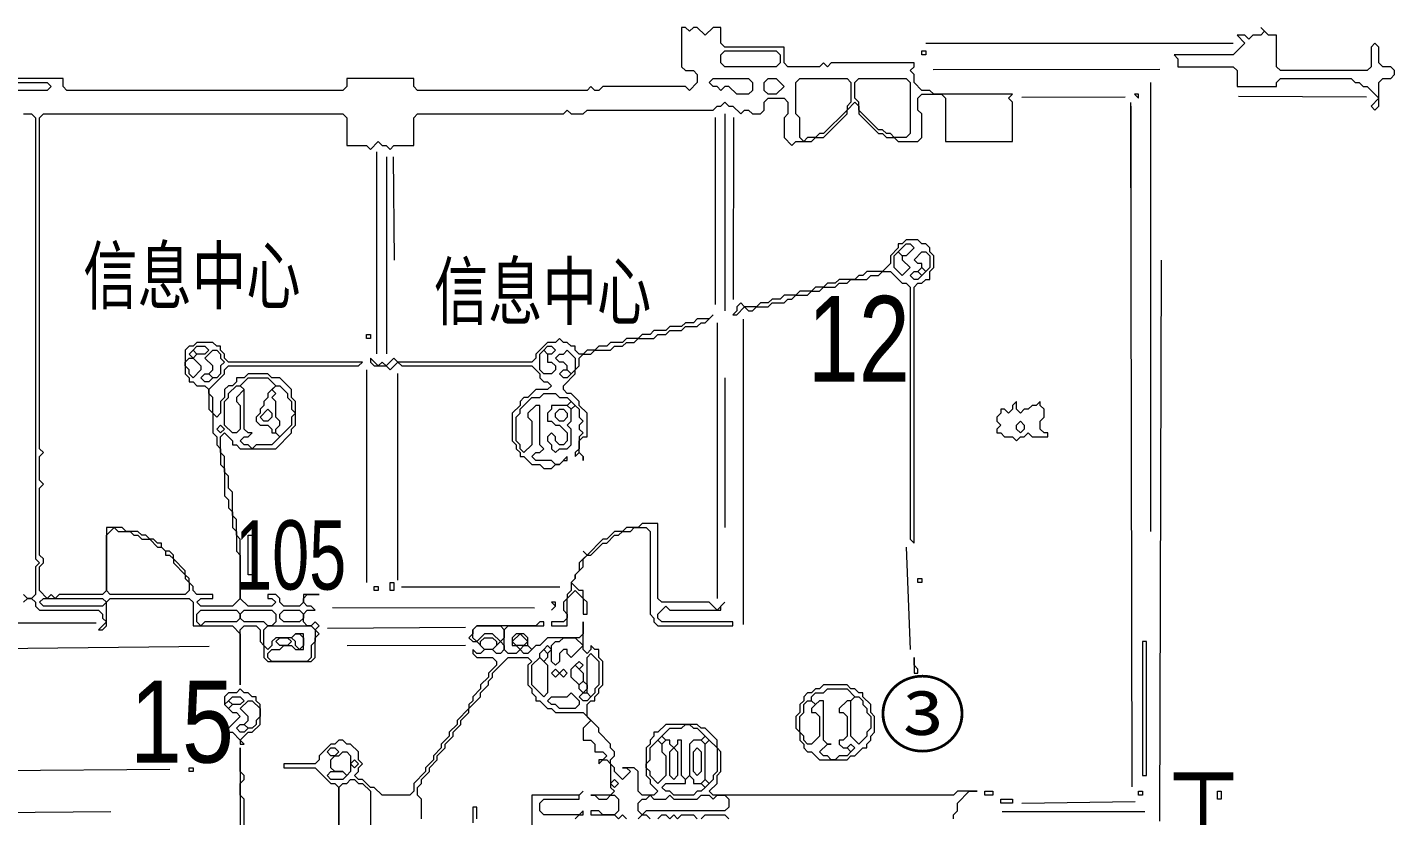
# Model space of a CAD drawing. Extents: x 10 to 1971, y 11 to 1392.
# Drawn here: x 1306.9 to 1654, y 807.8 to 1008 of the extents above; entities that cross this region are included whole.
import ezdxf

# ---------------------------------------------------------------- set-up
doc = ezdxf.new("R2010")
doc.units = 0
for name, color, linetype, lineweight in [('OCR_TEXT', 6, 'Continuous', 0), ('TEXT_FALLBACK_OUTLINE', 2, 'Continuous', 0), ('TRACE_CURVE', 6, 'Continuous', 0), ('TRACE_STRAIGHT', 5, 'Continuous', 0), ('TRACE_TEXT_SYMBOL', 6, 'Continuous', 0)]:
    doc.layers.add(name, color=color, linetype=linetype, lineweight=lineweight)
doc.styles.add('wqy-unicode', font='wqy-unicode.lff')

msp = doc.modelspace()

# ---------------------------------------------------------------- linework, layer by layer
at = {"layer": 'TEXT_FALLBACK_OUTLINE', "color": 2}
for points in [[(1361, 840), (1360, 839), (1358, 839), (1357, 838), (1357, 836), (1359, 834), (1360, 834), (1361, 833), (1358, 830), (1357, 831), (1357, 832), (1357, 830), (1358, 829), (1359, 829), (1361, 827), (1361, 826), (1362, 826), (1361, 827), (1363, 829), (1364, 829), (1366, 831), (1366, 836), (1365, 837), (1365, 838), (1364, 838), (1363, 839), (1362, 839)], [(1357, 836), (1358, 837), (1359, 836), (1358, 835)], [(1358, 837), (1359, 838), (1361, 838), (1362, 837), (1361, 836), (1359, 836)], [(1363, 837), (1364, 837), (1366, 835), (1366, 833), (1365, 832), (1365, 831), (1364, 830), (1363, 830), (1362, 831), (1363, 832), (1363, 833), (1361, 835)], [(1360, 830), (1361, 831), (1362, 831), (1363, 830), (1362, 829), (1361, 829)]]:
    msp.add_lwpolyline(points, close=True, dxfattribs=at)
at = {"layer": 'TRACE_CURVE', "color": 6}
for points in [[(1494, 987), (1494, 989), (1495, 990), (1499, 990), (1500, 989), (1500, 986), (1499, 985), (1499, 980), (1501, 978), (1502, 979), (1506, 979), (1507, 980), (1509, 980), (1515, 986), (1515, 987), (1517, 989), (1518, 988), (1518, 986), (1523, 981), (1524, 981), (1525, 980), (1527, 980), (1528, 979), (1533, 979), (1534, 980), (1534, 986), (1533, 987), (1533, 990), (1534, 991), (1539, 991), (1540, 990), (1540, 979), (1557, 979), (1557, 989), (1556, 990), (1557, 991), (1537, 991), (1536, 992), (1534, 992), (1532, 994), (1532, 996), (1531, 997), (1532, 998), (1532, 999), (1511, 999), (1510, 998), (1509, 999), (1508, 998), (1500, 998), (1499, 999), (1499, 1003), (1484, 1003), (1483, 1004), (1483, 1008), (1481, 1008), (1479, 1006), (1477, 1008), (1476, 1008), (1475, 1007), (1474, 1008), (1473, 1008), (1473, 998), (1474, 997), (1476, 997)], [(1476, 997), (1477, 996), (1477, 994), (1475, 992), (1474, 993), (1453, 993), (1452, 992), (1451, 992), (1450, 993), (1449, 992), (1406, 992), (1405, 993), (1405, 995), (1388, 995), (1388, 993), (1387, 992), (1317, 992), (1316, 993), (1316, 995), (1299, 995)], [(1306, 986), (1308, 986), (1309, 985), (1309, 873), (1310, 872), (1309, 871), (1309, 864), (1308, 863), (1307, 863), (1306, 864)], [(1344, 873), (1344, 874), (1343, 875), (1342, 875), (1341, 876), (1341, 877), (1340, 877), (1339, 878), (1338, 878), (1337, 879), (1336, 879), (1335, 880), (1332, 880), (1331, 881), (1327, 881), (1327, 865), (1326, 864), (1315, 864), (1314, 863), (1313, 864), (1312, 863), (1310, 865), (1310, 871), (1311, 872), (1311, 873), (1310, 874), (1310, 891), (1311, 892), (1310, 893), (1310, 899), (1311, 900), (1310, 901), (1310, 985), (1311, 986), (1387, 986), (1388, 985), (1388, 978), (1393, 978), (1394, 977), (1396, 979), (1397, 978), (1398, 978), (1399, 977), (1400, 978), (1405, 978), (1405, 985), (1406, 986), (1443, 986), (1444, 987), (1445, 986), (1448, 986), (1449, 987), (1481, 987), (1482, 988), (1483, 988), (1484, 989), (1485, 988), (1486, 988), (1488, 986), (1489, 987), (1490, 987), (1491, 986), (1493, 986), (1494, 987)], [(1530, 954), (1529, 953), (1528, 953), (1528, 952), (1526, 950), (1526, 948), (1524, 946), (1520, 946), (1519, 945), (1518, 945), (1517, 944), (1513, 944), (1512, 943), (1510, 943), (1509, 942), (1507, 942), (1506, 941), (1503, 941), (1502, 940), (1499, 940), (1498, 939), (1496, 939), (1495, 938), (1493, 938), (1492, 937), (1489, 937), (1488, 938), (1487, 937), (1487, 936), (1486, 935), (1487, 935), (1489, 937), (1490, 936), (1491, 936), (1492, 937), (1495, 937), (1496, 938), (1499, 938), (1500, 939), (1501, 939), (1502, 940), (1505, 940), (1506, 941), (1508, 941), (1509, 942), (1512, 942), (1513, 943), (1515, 943), (1516, 944), (1520, 944), (1521, 945), (1523, 945), (1524, 946), (1526, 946), (1529, 943), (1530, 943), (1531, 942), (1531, 878), (1532, 877), (1532, 942), (1533, 943), (1534, 943), (1535, 944), (1536, 944)], [(1536, 944), (1536, 946), (1537, 947), (1537, 950), (1536, 951), (1536, 952), (1535, 953), (1534, 953), (1533, 954), (1530, 954)], [(1358, 917), (1357, 916), (1357, 914), (1356, 913), (1356, 910), (1355, 909), (1354, 910), (1354, 914), (1353, 915), (1353, 916), (1357, 920), (1357, 921), (1358, 922), (1391, 922), (1392, 923), (1358, 923), (1357, 924), (1357, 925), (1356, 926), (1356, 927), (1355, 927), (1354, 928), (1350, 928), (1349, 927), (1348, 927), (1347, 926), (1347, 920), (1348, 919), (1348, 918), (1349, 918), (1350, 917), (1352, 917), (1353, 916), (1353, 911), (1354, 910), (1354, 905), (1355, 904), (1355, 902), (1356, 901), (1356, 897), (1357, 896), (1357, 889), (1358, 888), (1358, 886), (1359, 885), (1359, 881), (1360, 880), (1360, 875), (1361, 874), (1361, 863), (1359, 861), (1351, 861), (1350, 862), (1351, 863), (1354, 863), (1354, 864), (1350, 864), (1349, 865), (1349, 866), (1348, 867), (1348, 868), (1347, 869), (1347, 870), (1344, 873)], [(1380, 848), (1380, 853), (1381, 854), (1380, 855), (1381, 856), (1380, 857), (1379, 856), (1378, 856), (1377, 857), (1377, 859), (1378, 860), (1380, 860), (1379, 861), (1378, 861), (1377, 862), (1377, 863), (1378, 864), (1381, 864), (1377, 864), (1377, 862), (1376, 861), (1372, 861), (1371, 862), (1371, 863), (1370, 864), (1368, 864), (1368, 863), (1369, 863), (1370, 862), (1369, 861), (1363, 861), (1361, 863), (1361, 878), (1360, 879), (1360, 883), (1359, 884), (1359, 890), (1358, 891), (1358, 894), (1357, 895), (1357, 899), (1356, 900), (1356, 904), (1357, 905), (1359, 903), (1359, 902), (1360, 902), (1361, 901), (1370, 901), (1374, 905), (1374, 906), (1375, 907), (1375, 913), (1374, 914), (1374, 916), (1371, 919), (1369, 919), (1368, 920), (1363, 920), (1362, 919), (1360, 919), (1360, 918), (1359, 917), (1358, 917)], [(1306, 862), (1307, 863), (1308, 863), (1309, 862), (1309, 861), (1310, 860), (1325, 860), (1326, 859), (1326, 858), (1327, 857), (1325, 855), (1326, 855), (1327, 856), (1327, 862), (1328, 863), (1348, 863), (1349, 862), (1349, 856), (1359, 856), (1361, 854), (1361, 841), (1361, 855), (1362, 856), (1365, 856), (1366, 855), (1366, 852), (1367, 851), (1367, 848), (1368, 847), (1379, 847), (1380, 848)], [(1437, 857), (1436, 856), (1421, 856), (1420, 855), (1420, 854), (1419, 853), (1420, 852), (1421, 852), (1423, 850), (1422, 849), (1421, 849), (1420, 850), (1420, 849), (1421, 848), (1425, 848), (1426, 847), (1426, 846), (1424, 844), (1424, 843), (1422, 841), (1422, 840), (1420, 838), (1420, 837), (1419, 836), (1419, 835), (1416, 832), (1416, 831), (1414, 829), (1414, 828), (1412, 826), (1412, 825), (1410, 823), (1410, 822), (1408, 820), (1408, 819), (1405, 816), (1405, 814), (1404, 813), (1397, 813), (1395, 815), (1394, 815), (1392, 817), (1391, 817), (1390, 818), (1391, 819), (1391, 820), (1392, 821), (1391, 822), (1391, 824), (1389, 826), (1388, 826), (1387, 827), (1386, 827), (1385, 826), (1384, 826), (1381, 823), (1381, 822), (1380, 821), (1372, 821), (1372, 820), (1380, 820), (1384, 816), (1385, 816), (1386, 815)], [(1431, 849), (1429, 849), (1428, 850), (1428, 855), (1429, 856), (1438, 856), (1438, 857), (1437, 857)], [(1478, 830), (1477, 831), (1469, 831), (1467, 829), (1466, 829), (1466, 828), (1465, 827), (1465, 826), (1464, 825), (1464, 818), (1465, 817), (1465, 816), (1467, 814), (1466, 813), (1463, 813), (1462, 814), (1462, 819), (1461, 820), (1458, 820), (1459, 820), (1460, 819), (1458, 817), (1456, 819), (1456, 820), (1455, 821), (1455, 822), (1456, 823), (1456, 824), (1455, 825), (1455, 826), (1452, 829), (1452, 830), (1449, 833), (1449, 836), (1450, 837), (1451, 837), (1451, 838), (1452, 839), (1452, 840), (1453, 841), (1453, 847), (1452, 848), (1452, 850), (1451, 850), (1450, 851), (1450, 850), (1449, 849), (1448, 850), (1448, 857), (1448, 854), (1447, 853), (1439, 853), (1437, 851), (1436, 851), (1435, 850), (1434, 851), (1434, 853), (1433, 854), (1431, 854), (1430, 853), (1430, 851), (1431, 851), (1432, 850), (1431, 849)], [(1407, 807), (1407, 812), (1406, 813), (1406, 815), (1407, 816), (1407, 817), (1409, 819), (1409, 820), (1411, 822), (1411, 823), (1413, 825), (1413, 826), (1415, 828), (1415, 829), (1417, 831), (1417, 832), (1419, 834), (1419, 835), (1422, 838), (1422, 839), (1424, 841), (1424, 842), (1425, 843), (1425, 844), (1429, 848)], [(1429, 848), (1434, 848), (1435, 847), (1434, 846), (1434, 841), (1435, 840), (1435, 839), (1436, 838), (1436, 837), (1437, 837), (1439, 835), (1440, 835), (1441, 834), (1448, 834), (1450, 832), (1448, 830), (1448, 827), (1450, 827), (1451, 826), (1451, 824), (1453, 824), (1454, 823), (1453, 822), (1452, 822), (1452, 821), (1453, 822), (1454, 822), (1455, 821), (1455, 815), (1456, 814), (1455, 813), (1450, 813), (1451, 813), (1452, 812), (1454, 812), (1455, 813), (1456, 813), (1457, 812), (1457, 809), (1456, 808), (1453, 808), (1452, 809), (1450, 809), (1450, 808), (1456, 808), (1457, 807), (1458, 808), (1459, 807)], [(1542, 807), (1542, 808), (1543, 809), (1543, 811), (1546, 814), (1548, 814), (1543, 814), (1542, 813), (1481, 813), (1480, 814), (1482, 816), (1482, 818), (1483, 819), (1483, 824), (1482, 825), (1482, 827), (1479, 830), (1478, 830)], [(1362, 795), (1362, 812), (1361, 813), (1361, 816), (1362, 817), (1362, 818), (1361, 819), (1361, 825), (1361, 780)], [(1386, 815), (1386, 804)], [(1446, 807), (1447, 808), (1448, 808), (1448, 809), (1447, 808), (1438, 808), (1437, 809), (1437, 811), (1438, 812), (1447, 812), (1447, 813), (1448, 814), (1447, 813), (1435, 813), (1435, 804)], [(1421, 807), (1421, 810), (1420, 810), (1420, 806)], [(1462, 807), (1463, 808), (1464, 808), (1465, 807)], [(1467, 807), (1468, 808), (1469, 808), (1470, 807), (1471, 808), (1472, 807), (1473, 808), (1476, 808), (1477, 807)], [(1478, 807), (1479, 808), (1484, 808), (1485, 807)]]:
    msp.add_lwpolyline(points, dxfattribs=at)
for points in [[(1483, 1001), (1484, 1002), (1497, 1002), (1498, 1001), (1498, 999), (1497, 998), (1484, 998), (1483, 999)], [(1302, 993), (1303, 994), (1312, 994), (1313, 993), (1312, 992), (1304, 992), (1303, 991), (1302, 992)], [(1480, 994), (1481, 995), (1490, 995), (1491, 994), (1491, 992), (1490, 991), (1487, 991), (1485, 993), (1484, 993), (1483, 992), (1482, 993), (1481, 993)], [(1494, 994), (1495, 995), (1497, 995), (1499, 993), (1497, 991), (1495, 991), (1494, 992)], [(1502, 994), (1503, 995), (1515, 995), (1516, 994), (1516, 989), (1515, 988), (1515, 987), (1509, 981), (1508, 981), (1507, 980), (1505, 980), (1504, 979), (1503, 980), (1503, 985), (1502, 986)], [(1517, 994), (1518, 995), (1530, 995), (1531, 994), (1531, 981), (1530, 980), (1527, 980), (1526, 981), (1525, 981), (1524, 982), (1523, 982), (1518, 987), (1518, 989), (1517, 990)], [(1527, 950), (1528, 951), (1529, 950), (1529, 949), (1531, 947), (1529, 945), (1527, 947)], [(1530, 953), (1531, 953), (1532, 952), (1530, 950), (1529, 950), (1528, 951)], [(1534, 951), (1535, 951), (1536, 950), (1536, 947), (1535, 946), (1534, 947), (1534, 948), (1533, 948), (1532, 949)], [(1531, 945), (1532, 946), (1533, 946), (1534, 945), (1533, 944), (1532, 944)], [(1533, 946), (1534, 947), (1535, 946), (1534, 945)], [(1349, 926), (1350, 927), (1352, 927), (1353, 926), (1352, 925), (1350, 925)], [(1347, 923), (1348, 924), (1349, 924), (1351, 922), (1351, 921), (1349, 919), (1348, 920), (1348, 921), (1347, 922)], [(1348, 925), (1349, 926), (1350, 925), (1349, 924)], [(1354, 926), (1355, 926), (1356, 925), (1356, 924), (1357, 923), (1356, 922), (1356, 920), (1355, 919), (1354, 919), (1353, 920), (1354, 921), (1354, 922), (1352, 924)], [(1351, 919), (1352, 920), (1353, 920), (1354, 919), (1353, 918), (1352, 918)], [(1360, 917), (1361, 917), (1362, 916), (1360, 914), (1360, 913), (1361, 912), (1361, 906), (1360, 905), (1359, 905), (1357, 907), (1357, 913), (1358, 914), (1358, 915)], [(1363, 919), (1368, 919), (1370, 917), (1368, 915), (1368, 914), (1367, 913), (1367, 912), (1366, 911), (1366, 910), (1365, 909), (1365, 908), (1366, 907), (1368, 907), (1369, 906), (1369, 905), (1370, 905), (1371, 904), (1369, 902), (1365, 902), (1364, 901), (1363, 902), (1362, 902), (1361, 903), (1362, 904), (1363, 904), (1364, 905), (1363, 905), (1362, 906), (1362, 916), (1361, 917)], [(1369, 916), (1370, 917), (1371, 917), (1373, 915), (1373, 914), (1374, 913), (1374, 911), (1375, 910), (1374, 909), (1374, 907), (1371, 904), (1370, 905), (1370, 906), (1371, 907), (1371, 908), (1370, 909), (1370, 913), (1369, 914), (1370, 915)], [(1368, 911), (1369, 910), (1369, 909), (1368, 908), (1367, 908), (1366, 909)], [(1355, 906), (1356, 907), (1357, 906), (1356, 905)], [(1329, 881), (1330, 880), (1333, 880), (1334, 879), (1335, 879), (1336, 878), (1338, 878), (1340, 876), (1341, 876), (1342, 875), (1342, 874), (1343, 874), (1344, 873), (1344, 872), (1347, 869), (1347, 868), (1348, 867), (1348, 865), (1347, 864), (1328, 864), (1327, 865), (1327, 879)], [(1310, 862), (1311, 863), (1326, 863), (1327, 862), (1326, 861), (1311, 861)], [(1350, 859), (1351, 860), (1360, 860), (1361, 859), (1361, 858), (1360, 857), (1352, 857), (1351, 856), (1350, 857)], [(1361, 859), (1362, 860), (1369, 860), (1370, 859), (1370, 857), (1369, 856), (1368, 856), (1367, 857), (1362, 857), (1361, 858)], [(1371, 859), (1372, 860), (1376, 860), (1377, 859), (1377, 858), (1376, 857), (1372, 857), (1371, 858)], [(1367, 855), (1368, 856), (1379, 856), (1380, 855), (1380, 852), (1379, 851), (1379, 848), (1378, 847), (1369, 847), (1368, 848), (1368, 849), (1369, 850), (1371, 850), (1372, 851), (1374, 851), (1375, 850), (1377, 850), (1377, 854), (1375, 854), (1374, 853), (1370, 853), (1369, 852), (1369, 851), (1368, 850), (1367, 851)], [(1374, 853), (1375, 854), (1376, 854), (1377, 853), (1377, 851), (1376, 850), (1375, 851), (1375, 852)], [(1420, 855), (1421, 856), (1427, 856), (1428, 855), (1428, 853), (1427, 852), (1425, 854), (1423, 854), (1421, 852), (1420, 853)], [(1432, 854), (1434, 852), (1433, 851), (1431, 851), (1430, 852)], [(1370, 852), (1371, 853), (1373, 853), (1374, 852), (1373, 851), (1371, 851)], [(1422, 852), (1423, 853), (1425, 853), (1426, 852), (1426, 851), (1425, 850), (1423, 850), (1422, 851)], [(1427, 852), (1428, 851), (1428, 850), (1427, 849), (1426, 849), (1425, 850)], [(1432, 850), (1433, 851), (1434, 851), (1435, 850), (1434, 849), (1433, 849)], [(1438, 850), (1439, 851), (1440, 850), (1439, 849)], [(1442, 852), (1443, 853), (1446, 853), (1448, 851), (1445, 848), (1444, 849), (1444, 850), (1443, 850), (1442, 849), (1442, 847), (1441, 846), (1440, 847), (1440, 851), (1441, 852)], [(1437, 848), (1439, 846), (1439, 839), (1438, 838), (1435, 841), (1435, 846)], [(1437, 849), (1438, 850), (1439, 849), (1439, 848), (1438, 847), (1437, 848)], [(1446, 846), (1447, 847), (1448, 846), (1447, 845)], [(1449, 848), (1450, 849), (1452, 847), (1452, 841), (1451, 840), (1451, 839), (1450, 838), (1449, 839)], [(1440, 844), (1441, 845), (1442, 844), (1441, 843)], [(1442, 844), (1443, 845), (1444, 844), (1443, 843)], [(1445, 845), (1446, 846), (1448, 844), (1448, 842), (1447, 841), (1445, 843)], [(1447, 841), (1448, 842), (1449, 841), (1449, 840), (1448, 839), (1447, 840)], [(1444, 838), (1445, 839), (1447, 837), (1447, 836), (1446, 835), (1442, 835), (1441, 836), (1440, 836), (1439, 837), (1440, 838)], [(1447, 838), (1448, 839), (1449, 839), (1450, 838), (1449, 837), (1448, 837)], [(1473, 830), (1474, 831), (1475, 831), (1476, 830), (1477, 830), (1479, 828), (1478, 827), (1476, 827), (1475, 826), (1475, 818), (1474, 817), (1473, 818), (1473, 827), (1472, 827), (1472, 826), (1471, 825), (1470, 826), (1470, 827), (1469, 827), (1468, 828), (1470, 830)], [(1467, 827), (1468, 826), (1468, 824), (1469, 823), (1469, 818), (1467, 816), (1465, 818), (1465, 819), (1464, 820), (1464, 821), (1465, 822), (1465, 825)], [(1467, 827), (1468, 828), (1469, 827), (1468, 826)], [(1478, 827), (1479, 828), (1480, 827), (1479, 826)], [(1479, 826), (1480, 827), (1482, 825), (1482, 819), (1481, 818), (1481, 817), (1480, 816), (1479, 817)], [(1383, 824), (1384, 825), (1385, 825), (1386, 824), (1385, 823), (1384, 823)], [(1386, 823), (1387, 824), (1388, 824), (1389, 823), (1389, 819), (1388, 818), (1387, 819), (1385, 819), (1384, 820), (1384, 822), (1385, 823)], [(1470, 824), (1471, 825), (1472, 824), (1472, 818), (1471, 817), (1470, 818)], [(1476, 824), (1477, 825), (1478, 824), (1478, 819), (1477, 818), (1476, 819)], [(1389, 821), (1390, 822), (1391, 821), (1390, 820)], [(1383, 818), (1384, 819), (1387, 819), (1388, 818), (1387, 817), (1384, 817)], [(1388, 816), (1389, 817), (1390, 817), (1391, 816), (1392, 816), (1394, 814), (1394, 805), (1393, 804), (1389, 804), (1388, 803), (1387, 803), (1386, 804), (1386, 815), (1387, 816)], [(1455, 816), (1456, 817), (1457, 816), (1456, 815)], [(1474, 817), (1475, 818), (1476, 817), (1476, 816), (1478, 816), (1479, 815), (1478, 814), (1477, 814), (1476, 813), (1471, 813), (1470, 814), (1469, 814), (1468, 815), (1469, 816), (1474, 816)], [(1478, 816), (1479, 817), (1480, 816), (1479, 815)], [(1464, 812), (1465, 813), (1466, 812), (1469, 812), (1470, 813), (1471, 812), (1477, 812), (1478, 813), (1480, 813), (1481, 812), (1482, 813), (1484, 813), (1485, 812), (1485, 810), (1484, 809), (1464, 809), (1463, 808), (1462, 809), (1462, 811), (1463, 812)]]:
    msp.add_lwpolyline(points, close=True, dxfattribs=at)
at = {"layer": 'TRACE_STRAIGHT', "color": 5}
for p, q in [((1535, 1004), (1613, 1004)), ((1536.88, 997.32), (1594.38, 997.38)), ((1592, 994), (1592, 880)), ((1559.37, 990.27), (1585.63, 990.32)), ((1614.38, 990.49), (1646.87, 990.33)), ((1484, 986), (1484, 936)), ((1586.95, 988.88), (1587.27, 815.12)), ((1587, 988), (1587, 956)), ((1481.59, 937.62), (1481.62, 985.13)), ((1486.21, 938.87), (1486.23, 985.13)), ((1395.61, 925.12), (1395.63, 976.38)), ((1398.12, 975.12), (1398.12, 925.12)), ((1399.77, 975.13), (1400.04, 948.86)), ((1594.41, 806.38), (1594.8, 948.88)), ((1488.6, 933.88), (1488.62, 856.37)), ((1482, 933), (1482, 863)), ((1393, 921), (1393, 867)), ((1400.86, 920.13), (1400.88, 867.62)), ((1484, 919), (1484, 881)), ((1530, 876), (1531, 850)), ((1401.87, 865.9), (1442.14, 865.9)), ((1384.38, 860.64), (1435.63, 860.62)), ((1291.88, 856.79), (1324.38, 856.8)), ((1383.12, 855.44), (1418.13, 855.66)), ((1279.36, 850.06), (1353.13, 850.82)), ((1388.12, 851.06), (1418.13, 851.15)), ((1221.87, 818.53), (1343.14, 819.66)), ((1229.39, 808.15), (1328.16, 808.86)), ((1554.38, 808.88), (1590.62, 808.88)), ((1559.36, 810.97), (1588.12, 811.44))]:
    msp.add_line(p, q, dxfattribs=at)
at = {"layer": 'TRACE_TEXT_SYMBOL', "color": 6}
for points in [[(1620, 1008), (1621, 1007), (1620, 1006), (1618, 1006), (1617, 1005), (1616, 1006), (1614, 1006), (1616, 1004), (1613, 1001), (1598, 1001), (1599, 1000), (1599, 998), (1613, 998), (1614, 997), (1614, 993), (1624, 993), (1624, 994), (1625, 995), (1643, 995), (1644, 994), (1645, 994), (1646, 993), (1647, 993), (1650, 990), (1648, 988), (1649, 987), (1650, 988), (1650, 994), (1651, 995), (1653, 995), (1654, 996), (1654, 997), (1653, 998), (1651, 998), (1650, 999), (1650, 1003), (1649, 1004), (1648, 1003), (1648, 998), (1647, 997), (1625, 997), (1624, 998), (1624, 1006), (1622, 1006)], [(1534, 1002), (1535, 1002), (1535, 1001), (1534, 1001)], [(1588, 991), (1589, 990), (1589, 991)], [(1393, 930), (1394, 930), (1394, 929), (1393, 929)], [(1438, 926), (1439, 927), (1440, 927), (1441, 926), (1440, 925), (1439, 925)], [(1437, 925), (1438, 926), (1439, 925), (1439, 923), (1440, 923), (1441, 922), (1441, 921), (1440, 920), (1438, 920), (1437, 921)], [(1443, 925), (1444, 926), (1446, 924), (1446, 921), (1445, 920), (1444, 921), (1444, 922), (1443, 923), (1442, 923), (1441, 924), (1442, 925)], [(1442, 920), (1443, 921), (1444, 921), (1445, 920), (1444, 919), (1443, 919)], [(1444, 912), (1445, 913), (1446, 912), (1445, 911)], [(1558, 913), (1557, 912), (1557, 911), (1556, 910), (1555, 911), (1554, 911), (1554, 910), (1553, 909), (1553, 908), (1554, 907), (1553, 906), (1553, 905), (1554, 905), (1555, 904), (1557, 904), (1558, 903), (1559, 904), (1560, 904), (1561, 905), (1562, 904), (1566, 904), (1566, 905), (1565, 905), (1564, 906), (1564, 908), (1565, 909), (1565, 911), (1564, 912), (1564, 913), (1563, 912), (1562, 912), (1561, 911), (1560, 911), (1559, 910), (1558, 911)], [(1441, 910), (1442, 911), (1443, 911), (1444, 910), (1444, 909), (1443, 908), (1442, 908), (1441, 909)], [(1558, 907), (1559, 908), (1560, 907), (1560, 906), (1559, 905), (1558, 906)], [(1363, 879), (1364, 879), (1364, 869), (1363, 869)], [(1533, 868), (1534, 868), (1534, 867), (1533, 867)], [(1395, 866), (1396, 866), (1396, 865), (1395, 865)], [(1399, 867), (1400, 867), (1400, 865), (1399, 865)], [(1440, 862), (1441, 861), (1440, 860), (1441, 861), (1441, 862)], [(1590, 852), (1590, 818), (1591, 818), (1591, 852)], [(1532, 848), (1532, 844), (1533, 844), (1533, 845), (1532, 846)], [(1509, 841), (1508, 840), (1507, 840), (1506, 839), (1505, 839), (1504, 838), (1504, 837), (1503, 836), (1503, 834), (1502, 833), (1502, 830), (1503, 829), (1503, 827), (1504, 826), (1504, 825), (1505, 824), (1506, 824), (1508, 822), (1515, 822), (1516, 823), (1517, 823), (1519, 825), (1520, 825), (1520, 826), (1521, 827), (1521, 828), (1522, 829), (1522, 833), (1521, 834), (1521, 836), (1519, 838), (1519, 839), (1518, 839), (1517, 840), (1516, 840), (1515, 841)], [(1509, 839), (1510, 840), (1515, 840), (1517, 838), (1516, 837), (1515, 837), (1513, 835), (1513, 834), (1514, 834), (1515, 833), (1515, 828), (1514, 827), (1513, 827), (1513, 826), (1514, 825), (1515, 825), (1516, 824), (1515, 823), (1513, 823), (1512, 822), (1511, 822), (1510, 823), (1509, 823), (1508, 824), (1510, 826), (1511, 826), (1510, 826), (1509, 827), (1509, 837), (1508, 837), (1507, 836), (1506, 837), (1506, 838), (1507, 839)], [(1504, 836), (1505, 837), (1506, 837), (1507, 836), (1506, 835), (1506, 834), (1507, 834), (1508, 833), (1508, 828), (1506, 826), (1505, 826), (1504, 827), (1504, 828), (1503, 829), (1503, 833), (1504, 834)], [(1516, 837), (1517, 838), (1518, 838), (1519, 837), (1519, 836), (1520, 835), (1520, 834), (1521, 833), (1521, 830), (1520, 829), (1520, 828), (1518, 826), (1516, 828)], [(1515, 825), (1516, 826), (1517, 825), (1516, 824)], [(1348, 820), (1349, 820), (1349, 819), (1348, 819)], [(1550, 814), (1552, 814), (1552, 813), (1550, 813)], [(1589, 814), (1590, 814), (1590, 813), (1589, 813)], [(1609, 814), (1610, 814), (1610, 812), (1609, 812)], [(1554, 812), (1557, 812), (1557, 811), (1554, 811)]]:
    msp.add_lwpolyline(points, close=True, dxfattribs=at)
for points in [[(1481, 935), (1480, 934), (1477, 934), (1476, 933), (1474, 933), (1473, 932), (1470, 932), (1469, 931), (1466, 931), (1465, 930), (1463, 930), (1462, 929), (1459, 929), (1458, 928), (1455, 928), (1454, 927), (1452, 927), (1451, 926), (1449, 926), (1448, 925), (1447, 925), (1446, 926), (1446, 927), (1445, 927), (1444, 928), (1443, 928), (1442, 929), (1441, 928), (1439, 928), (1436, 925), (1436, 924), (1435, 923), (1401, 923), (1400, 924), (1398, 922), (1397, 923), (1396, 922), (1394, 924), (1394, 923), (1395, 922), (1398, 922), (1399, 921), (1401, 923), (1402, 922), (1435, 922), (1437, 920), (1437, 919), (1438, 918), (1439, 918), (1440, 917), (1439, 916), (1436, 916), (1434, 914), (1433, 914), (1432, 913), (1432, 912), (1430, 910), (1430, 903), (1431, 902), (1431, 901), (1432, 900), (1432, 899), (1433, 899), (1435, 897)], [(1445, 908), (1445, 911), (1446, 912), (1447, 911), (1447, 909), (1448, 908), (1447, 907), (1447, 906), (1448, 905), (1447, 904), (1447, 901), (1446, 900), (1446, 899), (1447, 900), (1448, 899), (1448, 898), (1448, 899), (1447, 900), (1447, 903), (1448, 904), (1449, 904), (1449, 910), (1447, 912), (1447, 913), (1445, 915), (1444, 915), (1443, 916), (1443, 917), (1446, 920), (1446, 921), (1447, 922), (1447, 924), (1448, 925), (1450, 925), (1451, 926), (1455, 926), (1456, 927), (1458, 927), (1459, 928), (1461, 928), (1462, 929), (1466, 929), (1467, 930), (1469, 930), (1470, 931), (1473, 931), (1474, 932), (1477, 932), (1478, 933), (1479, 933), (1481, 935)], [(1435, 897), (1437, 897), (1438, 896), (1440, 896), (1441, 897), (1442, 897), (1443, 898), (1444, 898), (1444, 899), (1442, 897), (1441, 897), (1440, 898), (1436, 898), (1435, 899), (1436, 900), (1437, 900), (1438, 901), (1437, 902), (1437, 912), (1436, 912), (1434, 910), (1434, 909), (1435, 908), (1435, 902), (1433, 900), (1432, 901), (1432, 902), (1431, 903), (1431, 909), (1432, 910), (1432, 911), (1435, 914), (1437, 914), (1438, 915), (1441, 915), (1442, 914), (1444, 914), (1445, 913), (1444, 912), (1440, 912), (1440, 911), (1439, 910), (1439, 908), (1440, 908), (1441, 907), (1442, 907), (1444, 905), (1444, 903), (1443, 902), (1442, 902), (1441, 903), (1441, 904), (1440, 905), (1439, 904), (1439, 903), (1440, 902), (1440, 901), (1441, 900), (1442, 901), (1444, 901), (1445, 902), (1445, 906), (1444, 907), (1445, 908)], [(1463, 882), (1462, 881), (1459, 881), (1458, 880), (1456, 880), (1454, 878), (1453, 878), (1449, 874), (1448, 875), (1449, 874), (1447, 872), (1447, 870), (1446, 869), (1446, 868), (1445, 867), (1445, 865), (1444, 864), (1444, 863), (1443, 862), (1443, 860), (1444, 859), (1444, 858), (1443, 857), (1440, 857), (1440, 856), (1444, 856), (1444, 863), (1446, 865), (1448, 863), (1448, 859), (1449, 859), (1449, 862), (1448, 863), (1448, 865), (1447, 865), (1445, 867), (1446, 868), (1446, 869), (1448, 871), (1448, 873), (1449, 874), (1450, 874), (1453, 877), (1454, 877), (1456, 879), (1457, 879), (1458, 880), (1460, 880), (1461, 881), (1464, 881), (1465, 880), (1465, 859), (1466, 858), (1466, 857), (1467, 856), (1486, 856), (1486, 857), (1468, 857), (1467, 858), (1467, 859), (1469, 861), (1470, 860), (1483, 860), (1483, 861)], [(1483, 861), (1484, 862), (1482, 860), (1480, 862), (1468, 862), (1467, 863), (1467, 882), (1463, 882)]]:
    msp.add_lwpolyline(points, dxfattribs=at)

# ---------------------------------------------------------------- texts
at = {"layer": 'OCR_TEXT', "color": 6, "style": 'wqy-unicode'}
for s, height, width, p in [('信息中心', 14.05, 0.72, (1321.1, 937.92)), ('信息中心', 14.05, 0.72, (1410.1, 933.92)), ('12', 21.782, 0.80128, (1505, 918)), ('105', 17.57, 0.72, (1359.66, 865.23)), ('③', 15.52, 1.053481, (1523, 825.67)), ('15', 20.815, 0.851435, (1333, 821.28)), ('工', 19.39, 0.72, (1595.91, 799.59))]:
    msp.add_text(s, height=height, dxfattribs=dict(at, width=width)).set_placement(p)

doc.saveas('drawing.dxf')
